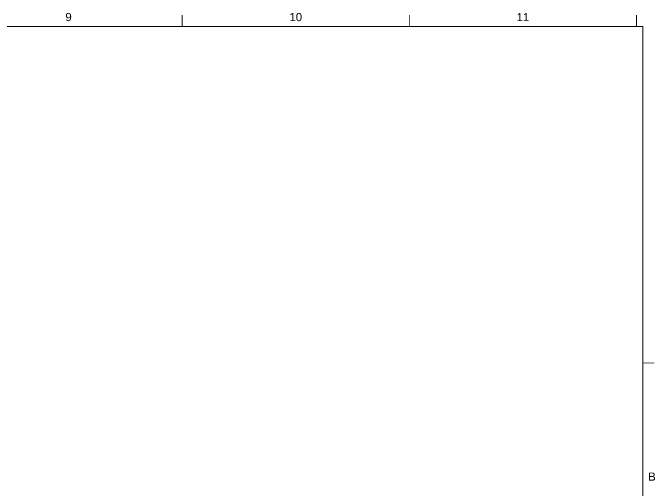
# Paper-space layout 'A715' of a CAD drawing. Header units: centimetres, sheet in millimetres. Extents: x 14 to 580, y 4 to 409.
# Drawn here: x 436 to 577.4, y 304 to 409 of the extents above; entities that cross this region are included whole.
import ezdxf
from ezdxf.enums import TextEntityAlignment as Align

# ---------------------------------------------------------------- set-up
doc = ezdxf.new("R2010")
doc.units = ezdxf.units.CM
doc.layers.add('G-ANNO-TEXT', color=3, linetype='Continuous', lineweight=18)
doc.layers.add('G-ANNO-TTLB', color=3, linetype='Continuous', lineweight=18)
doc.styles.add('ARIAL', font='arial.ttf')

psp = doc.layouts.new('A715')

# ---------------------------------------------------------------- linework, layer by layer
at = {"layer": 'G-ANNO-TTLB'}
for p, q in [((574.66, 406), (17.25, 406)), ((574.66, 7.58), (574.66, 406))]:
    psp.add_line(p, q, dxfattribs=at)
at = {"layer": 'G-ANNO-TTLB', "const_width": 0.18, "flags": 128}
for points in [[(473.25, 408.5), (473.25, 406)], [(523.25, 408.5), (523.25, 406)], [(573.25, 408.5), (573.25, 406)], [(577.16, 332), (574.66, 332)]]:
    psp.add_lwpolyline(points, dxfattribs=at)

# ---------------------------------------------------------------- texts
at = {"layer": 'G-ANNO-TEXT', "style": 'ARIAL'}
for s, p in [('9', (448.25, 408.07)), ('10', (498.25, 408.07)), ('11', (548.25, 408.07)), ('B', (576.65, 307))]:
    psp.add_text(s, height=1.8, dxfattribs=at).set_placement(p, align=Align.MIDDLE_CENTER)

doc.saveas('drawing.dxf')
